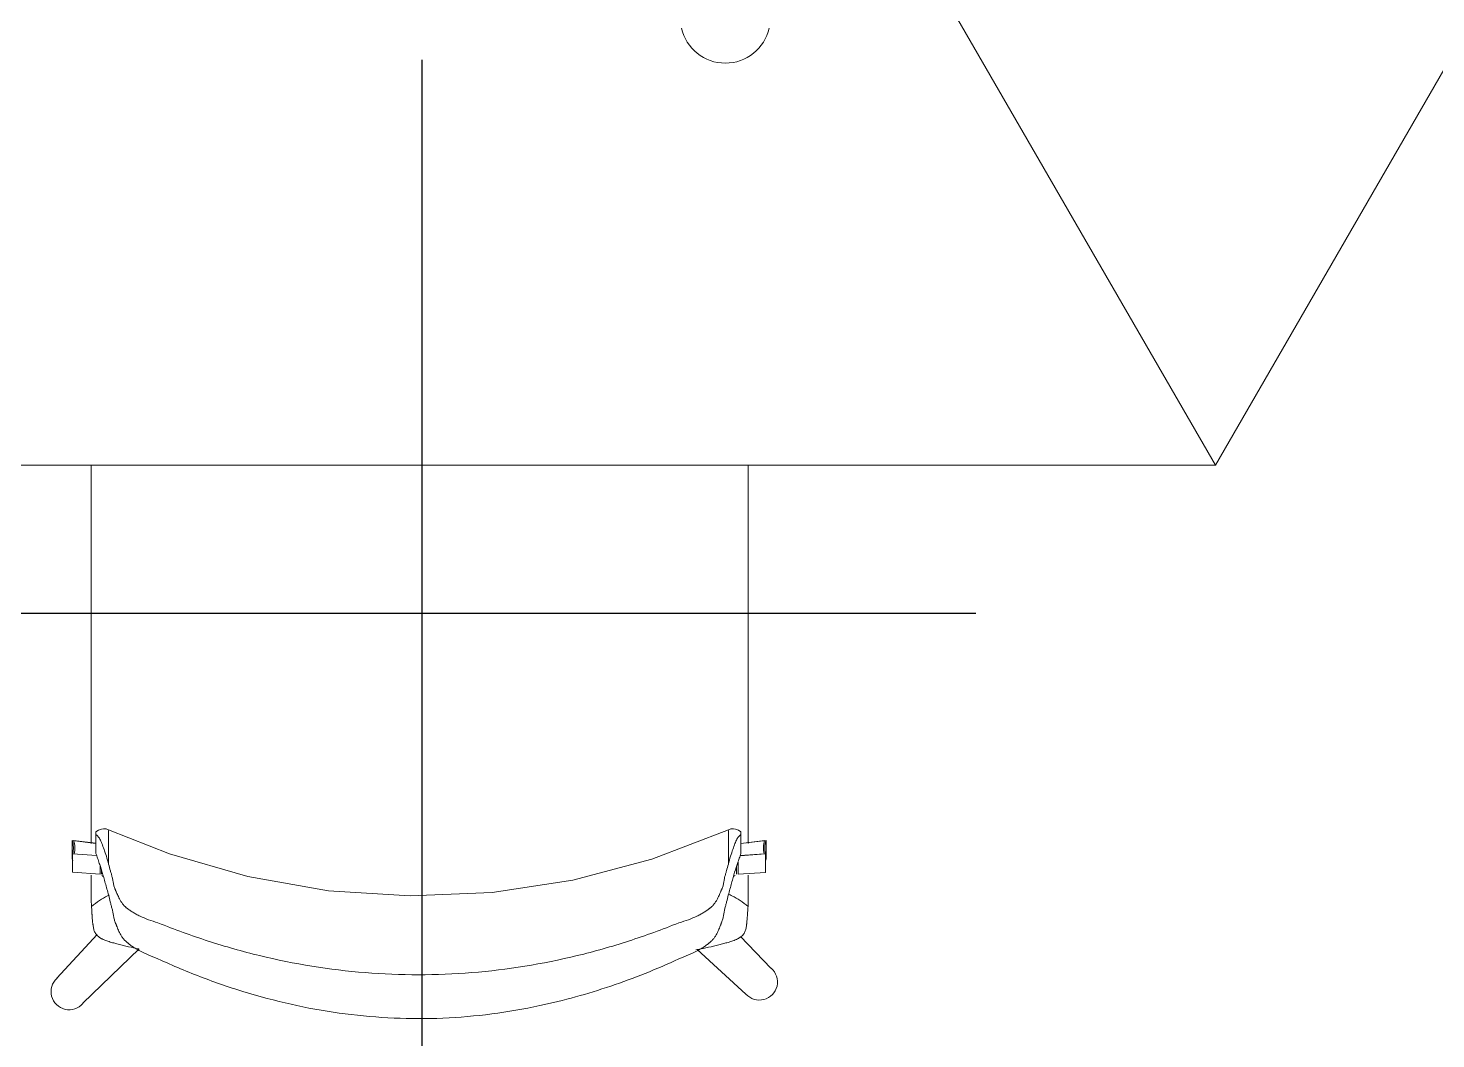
# Model space of a CAD drawing. Header units: millimetres. Extents: x 155920 to 295199, y -4084 to 97293.
# Drawn here: x 167928 to 168945, y 21222 to 21953 of the extents above; entities that cross this region are included whole.
import ezdxf

# ---------------------------------------------------------------- set-up
doc = ezdxf.new("R2010")
doc.units = ezdxf.units.MM
doc.header["$MEASUREMENT"] = 0
doc.layers.add('A-GENM', color=8, linetype='CONTINUOUS', lineweight=9)
doc.layers.add('I-FURN', color=8, linetype='CONTINUOUS', lineweight=9)
doc.layers.add('Social Distancing', color=7, linetype='CONTINUOUS')

msp = doc.modelspace()

# ---------------------------------------------------------------- linework, layer by layer
at = {"layer": 'A-GENM'}
msp.add_arc((168431.5, 21959.8), 32.5, 192.6804, 347.3196, dxfattribs=at)
at = {"layer": 'I-FURN'}
for p, q in [((168785.6, 21636.7), (169360.6, 22632.6)), ((168785.6, 21636.7), (168383.2, 22333.6)), ((168383.2, 22333.6), (168785.6, 21636.7)), ((167635.6, 21636.7), (168785.6, 21636.7)), ((167978.6, 21372.9), (167976.8, 21371.7)), ((167976.8, 21355.9), (167976.8, 21369.6)), ((167980.7, 21373.6), (167978.6, 21372.9)), ((167982.2, 21373.8), (167980.7, 21373.6)), ((167984.1, 21373.7), (167982.2, 21373.8)), ((167985.9, 21373.2), (167984.1, 21373.7)), ((168029.8, 21355.7), (167985.9, 21373.2)), ((168433.7, 21373.2), (168378.5, 21352)), ((168433.7, 21373.2), (168435.5, 21373.7)), ((168435.5, 21373.7), (168437.4, 21373.8)), ((168437.4, 21373.8), (168438.9, 21373.6)), ((168438.9, 21373.6), (168441, 21372.9)), ((168441, 21372.9), (168442.8, 21371.7)), ((168442.8, 21355.9), (168442.8, 21369.6)), ((167976.8, 21363.3), (167959.6, 21365.4)), ((167959.6, 21365.4), (167959.6, 21352.1)), ((167976.8, 21363.4), (167960.6, 21365.4)), ((168460, 21365.4), (168442.8, 21363.3)), ((168460.9, 21365.4), (168442.8, 21363.2)), ((168460.9, 21352), (168460.9, 21365.4)), ((167959.9, 21355.7), (167977.3, 21354.5)), ((167959.9, 21342.4), (167959.9, 21355.7)), ((168086.6, 21339.3), (168029.8, 21355.7)), ((168378.5, 21352), (168321.4, 21336.8)), ((168440.7, 21341), (168440.7, 21349.8)), ((168442.2, 21354.4), (168460.6, 21355.7)), ((168442.3, 21354.5), (168459.6, 21355.7)), ((168460.6, 21355.7), (168460.6, 21342.3)), ((167979.8, 21341), (167959.9, 21342.4)), ((167979.8, 21346.9), (167979.8, 21341)), ((167980.8, 21344), (167980.8, 21341)), ((168144.9, 21329.1), (168086.6, 21339.3)), ((168439.7, 21341), (168439.7, 21346.9)), ((168460.6, 21342.3), (168440.7, 21341)), ((168203.9, 21325.3), (168144.9, 21329.1)), ((168321.4, 21336.8), (168263, 21327.8)), ((168263, 21327.8), (168203.9, 21325.3)), ((167977.6, 21297.4), (167948.6, 21265.9)), ((168464.5, 21273.1), (168442.4, 21295.9)), ((167967.4, 21247.7), (168008, 21287.1)), ((168411.2, 21286.6), (168446.3, 21254.3))]:
    msp.add_line(p, q, dxfattribs=at)
for centre, start, end in [((168456.1, 21263.1), 221.9896, 49.6059), ((167957.4, 21256.1), 131.9662, 319.5824)]:
    msp.add_arc(centre, 13.1, start, end, dxfattribs=at)
for centre, start_param, end_param in [((167943.1, 21360), 6.026179, 6.605675), ((167944.1, 21360), 6.026179, 6.605675), ((168476.4, 21360), 2.819103, 3.398599), ((168477.4, 21360), 2.819103, 3.398599), ((167943.1, 21346.7), 0.238848, 0.322489), ((168477.4, 21346.7), 2.819103, 2.902745)]:
    msp.add_ellipse(centre, major_axis=(17.4, 0), ratio=0.978487, start_param=start_param, end_param=end_param, dxfattribs=at)
for points, knots in [([(167973.4, 21363.1), (167973.4, 21363.8), (167973.4, 21367), (167973.4, 21372.9), (167973.4, 21380.7), (167973.4, 21388.4), (167973.4, 21398.5), (167973.4, 21410.9), (167973.4, 21423.1), (167973.4, 21433), (167973.4, 21440.6), (167973.4, 21448.2), (167973.4, 21458.2), (167973.4, 21470.7), (167973.4, 21485.6), (167973.4, 21500.7), (167973.4, 21515.9), (167973.4, 21530.8), (167973.4, 21543.4), (167973.4, 21553.4), (167973.4, 21561.1), (167973.4, 21568.7), (167973.4, 21578.7), (167973.4, 21591.2), (167973.4, 21603.7), (167973.4, 21613.8), (167973.4, 21621.4), (167973.4, 21629), (167973.4, 21634.2), (167973.4, 21636.8), (167973.4, 21637)], [-0.8977274, -0.8977274, -0.8977274, -0.8977274, -0.8928571, -0.875, -0.8571429, -0.8392857, -0.8214286, -0.7857143, -0.75, -0.7321429, -0.7142857, -0.6964286, -0.6785714, -0.6428571, -0.6071429, -0.5714286, -0.5357143, -0.5, -0.4642857, -0.4464286, -0.4285714, -0.4107143, -0.3928571, -0.3571429, -0.3214286, -0.3035714, -0.2857143, -0.2678571, -0.25, -0.2488464, -0.2488464, -0.2488464, -0.2488464]), ([(168448.1, 21637), (168448.1, 21636.9), (168448.1, 21631.8), (168448.1, 21621.5), (168448.1, 21606.2), (168448.1, 21591.1), (168448.1, 21578.5), (168448.1, 21568.4), (168448.1, 21560.7), (168448.1, 21553.1), (168448.1, 21543.1), (168448.1, 21530.7), (168448.1, 21518.4), (168448.1, 21508.4), (168448.1, 21500.9), (168448.1, 21493.3), (168448.1, 21483.3), (168448.1, 21470.9), (168448.1, 21458.4), (168448.1, 21448.3), (168448.1, 21440.6), (168448.1, 21432.9), (168448.1, 21422.9), (168448.1, 21410.4), (168448.1, 21395.3), (168448.1, 21379.9), (168448.1, 21369.1), (168448.1, 21363.6), (168448.1, 21363.1)], [-0.7507659, -0.7507659, -0.7507659, -0.7507659, -0.75, -0.7142857, -0.6785714, -0.6428571, -0.6071429, -0.5892857, -0.5714286, -0.5535714, -0.5357143, -0.5, -0.4642857, -0.4464286, -0.4285714, -0.4107143, -0.3928571, -0.3571429, -0.3214286, -0.3035714, -0.2857143, -0.2678571, -0.25, -0.2142857, -0.1785714, -0.1428571, -0.1071429, -0.103964, -0.103964, -0.103964, -0.103964]), ([(167976.8, 21369.9), (167976.8, 21370.3), (167976.8, 21371.1), (167976.8, 21371.7), (167976.8, 21371.6), (167976.8, 21371), (167976.8, 21370.1), (167976.8, 21369.6)], [0.4171888, 0.4171888, 0.4171888, 0.4171888, 0.5, 0.625, 0.75, 0.875, 1, 1, 1, 1]), ([(167985.9, 21348.3), (167985.9, 21351.3), (167985.9, 21356.6), (167985.9, 21363), (167985.9, 21367.8), (167985.9, 21370.4), (167985.9, 21371.9), (167985.9, 21372.4), (167985.9, 21372.6)], [0, 0, 0, 0, 0.1111111, 0.2222222, 0.3333333, 0.4444444, 0.5, 0.5555556, 0.5555556, 0.5555556, 0.5555556]), ([(168433.7, 21372.6), (168433.7, 21372.3), (168433.7, 21371.7), (168433.7, 21369.7), (168433.7, 21365.8), (168433.7, 21358.6), (168433.7, 21352), (168433.7, 21348.3)], [0.4444444, 0.4444444, 0.4444444, 0.4444444, 0.5138889, 0.5833333, 0.7222222, 0.8611111, 1, 1, 1, 1]), ([(168442.8, 21369.6), (168442.8, 21370.1), (168442.8, 21371), (168442.8, 21371.6), (168442.8, 21371.7), (168442.8, 21371.1), (168442.8, 21370.3), (168442.8, 21369.9)], [0, 0, 0, 0, 0.125, 0.25, 0.375, 0.5, 0.5837817, 0.5837817, 0.5837817, 0.5837817]), ([(168021.6, 21279.8), (168019.1, 21280.7), (168014.4, 21282.6), (168009.3, 21285.1), (168005.7, 21287.1), (168003.2, 21288.7), (168001.3, 21290), (168000.1, 21291), (167999.5, 21291.5), (167999, 21291.9), (167998.5, 21292.4), (167997.9, 21292.9), (167997, 21293.9), (167995.8, 21295.3), (167994.7, 21297.1), (167993.8, 21298.8), (167993, 21300.5), (167992.3, 21302.1), (167991.8, 21303.4), (167991.5, 21304.4), (167991.3, 21304.9), (167991.1, 21305.2), (167990.9, 21305.6), (167990.7, 21306.1), (167990.4, 21307), (167990.1, 21308.1), (167989.7, 21309.5), (167989.4, 21311.2), (167989.1, 21312.9), (167988.8, 21314.6), (167988.5, 21315.9), (167988.1, 21317.2), (167987.7, 21318.9), (167986.9, 21321.8), (167985.9, 21325.9), (167984.7, 21330.3), (167983.5, 21334.6), (167982.4, 21338.7), (167981.3, 21342.4), (167980.2, 21345.8), (167979.6, 21347.9), (167979.2, 21348.8)], [0, 0, 0, 0, 0.035714, 0.071429, 0.089286, 0.107143, 0.125, 0.133929, 0.138393, 0.142857, 0.147321, 0.151786, 0.160714, 0.178571, 0.196429, 0.214286, 0.232143, 0.25, 0.267857, 0.276786, 0.28125, 0.285714, 0.290179, 0.294643, 0.303571, 0.321429, 0.339286, 0.357143, 0.392857, 0.410714, 0.428571, 0.446429, 0.464286, 0.5, 0.571429, 0.642857, 0.714286, 0.785714, 0.857143, 0.928571, 1, 1, 1, 1]), ([(167985.9, 21348.3), (167986.3, 21346.7), (167987, 21344.3), (167987.8, 21341.6), (167988.2, 21340), (167988.5, 21338.8), (167988.8, 21337.6), (167989.1, 21336.1), (167989.3, 21334.7), (167989.6, 21333.2), (167989.9, 21332), (167990.3, 21331), (167990.6, 21330.2), (167990.8, 21329.8), (167990.9, 21329.4), (167991.1, 21329.1), (167991.3, 21328.6), (167991.7, 21327.7), (167992.3, 21326.4), (167993, 21324.8), (167993.8, 21323.1), (167994.8, 21321.4), (167995.9, 21319.7), (167997.1, 21318.3), (167998.1, 21317.3), (167998.7, 21316.8), (167999.2, 21316.4), (167999.7, 21316.1), (168000.3, 21315.6), (168001.5, 21314.7), (168003.4, 21313.5), (168005.9, 21312), (168009.5, 21310.2), (168014.5, 21308.1), (168019.2, 21306.6), (168021.6, 21305.9)], [0, 0, 0, 0, 0.125, 0.1875, 0.21875, 0.25, 0.28125, 0.3125, 0.375, 0.40625, 0.4375, 0.46875, 0.484375, 0.492188, 0.5, 0.507812, 0.515625, 0.53125, 0.5625, 0.59375, 0.625, 0.65625, 0.6875, 0.71875, 0.734375, 0.742188, 0.75, 0.757812, 0.765625, 0.78125, 0.8125, 0.84375, 0.875, 0.9375, 1, 1, 1, 1]), ([(168440.3, 21348.8), (168439.7, 21346.9), (168438.6, 21343.7), (168437.2, 21338.7), (168436, 21334.6), (168434.9, 21330.3), (168433.7, 21325.9), (168432.6, 21321.8), (168431.8, 21318.5), (168431.2, 21316.3), (168430.8, 21314.6), (168430.5, 21312.9), (168430.2, 21311.2), (168429.9, 21309.5), (168429.5, 21308.1), (168429.1, 21307), (168428.8, 21306.1), (168428.6, 21305.6), (168428.5, 21305.2), (168428.3, 21304.9), (168428.1, 21304.4), (168427.7, 21303.4), (168427.2, 21302.1), (168426.6, 21300.5), (168425.8, 21298.8), (168424.9, 21297.1), (168423.7, 21295.3), (168422.6, 21293.9), (168421.6, 21292.9), (168421, 21292.4), (168420.6, 21291.9), (168420.1, 21291.5), (168419.4, 21291), (168418.2, 21290), (168416.4, 21288.7), (168413.9, 21287.1), (168410.3, 21285.1), (168405.2, 21282.6), (168400.4, 21280.7), (168397.9, 21279.8)], [0, 0, 0, 0, 0.142857, 0.214286, 0.285714, 0.357143, 0.428571, 0.5, 0.535714, 0.571429, 0.589286, 0.607143, 0.642857, 0.660714, 0.678571, 0.696429, 0.705357, 0.709821, 0.714286, 0.71875, 0.723214, 0.732143, 0.75, 0.767857, 0.785714, 0.803571, 0.821429, 0.839286, 0.848214, 0.852679, 0.857143, 0.861607, 0.866071, 0.875, 0.892857, 0.910714, 0.928571, 0.964286, 1, 1, 1, 1]), ([(168397.9, 21305.9), (168400.4, 21306.6), (168405.1, 21308.1), (168410.1, 21310.2), (168413.7, 21312), (168416.2, 21313.5), (168418, 21314.7), (168419.2, 21315.6), (168419.9, 21316.1), (168420.4, 21316.4), (168420.9, 21316.8), (168421.5, 21317.3), (168422.4, 21318.3), (168423.6, 21319.7), (168424.8, 21321.4), (168425.8, 21323.1), (168426.6, 21324.8), (168427.3, 21326.4), (168427.9, 21327.7), (168428.2, 21328.6), (168428.5, 21329.1), (168428.6, 21329.4), (168428.8, 21329.8), (168429, 21330.2), (168429.3, 21331), (168429.7, 21332), (168430, 21333.2), (168430.3, 21334.7), (168430.5, 21336.1), (168430.8, 21337.6), (168431, 21338.8), (168431.4, 21340), (168431.8, 21341.6), (168432.6, 21344.3), (168433.2, 21346.7), (168433.7, 21348.3)], [0, 0, 0, 0, 0.0625, 0.125, 0.15625, 0.1875, 0.21875, 0.234375, 0.242188, 0.25, 0.257812, 0.265625, 0.28125, 0.3125, 0.34375, 0.375, 0.40625, 0.4375, 0.46875, 0.484375, 0.492188, 0.5, 0.507812, 0.515625, 0.53125, 0.5625, 0.59375, 0.625, 0.6875, 0.71875, 0.75, 0.78125, 0.8125, 0.875, 1, 1, 1, 1]), ([(167986.3, 21326), (167985.9, 21325.8), (167983.6, 21324.6), (167979.3, 21322.1), (167975.5, 21319.2), (167973.6, 21317.6)], [0.93933321, 0.93933321, 0.93933321, 0.93933321, 0.94444444, 0.97222222, 1, 1, 1, 1]), ([(168447.9, 21317.6), (168446, 21319.2), (168442.2, 21322.1), (168437.5, 21324.9), (168434.7, 21326.2), (168433.8, 21326.6)], [0, 0, 0, 0, 0.02777778, 0.05555556, 0.06696683, 0.06696683, 0.06696683, 0.06696683]), ([(168007.6, 21287), (168005.3, 21287.5), (168001.5, 21288.3), (167997.1, 21289.4), (167994.7, 21290), (167992.8, 21290.4), (167991.1, 21290.9), (167989.6, 21291.3), (167988, 21291.7), (167986.3, 21292.3), (167984.5, 21292.9), (167982.8, 21293.5), (167981.5, 21294.1), (167980.5, 21294.6), (167979.8, 21295), (167979.1, 21295.4), (167978.3, 21296.1), (167977.3, 21297), (167976.4, 21298.2), (167975.8, 21299.4), (167975.3, 21300.6), (167975, 21302), (167974.8, 21303.2), (167974.7, 21304), (167974.6, 21304.6), (167974.5, 21305), (167974.5, 21305.3), (167974.4, 21305.9), (167974.3, 21306.8), (167974.2, 21308), (167974.1, 21309.2), (167974.1, 21310.2), (167974, 21311), (167973.9, 21311.8), (167973.9, 21312.9), (167973.8, 21314.9), (167973.7, 21316.5), (167973.6, 21317.6)], [0, 0, 0, 0, 0.125, 0.1875, 0.21875, 0.25, 0.28125, 0.3125, 0.34375, 0.375, 0.40625, 0.4375, 0.46875, 0.484375, 0.5, 0.515625, 0.53125, 0.5625, 0.59375, 0.625, 0.65625, 0.6875, 0.71875, 0.734375, 0.742188, 0.75, 0.757812, 0.765625, 0.78125, 0.8125, 0.84375, 0.859375, 0.875, 0.890625, 0.90625, 0.9375, 1, 1, 1, 1]), ([(168447.9, 21317.6), (168447.8, 21316.5), (168447.7, 21314.9), (168447.6, 21312.9), (168447.5, 21311.8), (168447.5, 21311), (168447.4, 21310.2), (168447.3, 21309.2), (168447.2, 21308), (168447.1, 21306.8), (168447, 21305.9), (168447, 21305.3), (168446.9, 21305), (168446.9, 21304.6), (168446.8, 21304), (168446.7, 21303.2), (168446.5, 21302), (168446.1, 21300.6), (168445.7, 21299.4), (168445.1, 21298.2), (168444.2, 21297), (168443.2, 21296.1), (168442.3, 21295.4), (168441.6, 21295), (168441, 21294.6), (168440, 21294.1), (168438.7, 21293.5), (168437, 21292.9), (168435.2, 21292.3), (168433.5, 21291.7), (168431.9, 21291.3), (168430.3, 21290.9), (168428.6, 21290.4), (168426.8, 21290), (168424.3, 21289.4), (168419.9, 21288.3), (168416.2, 21287.5), (168413.8, 21287)], [0, 0, 0, 0, 0.0625, 0.09375, 0.109375, 0.125, 0.140625, 0.15625, 0.1875, 0.21875, 0.234375, 0.242188, 0.25, 0.257812, 0.265625, 0.28125, 0.3125, 0.34375, 0.375, 0.40625, 0.4375, 0.46875, 0.484375, 0.5, 0.515625, 0.53125, 0.5625, 0.59375, 0.625, 0.65625, 0.6875, 0.71875, 0.75, 0.78125, 0.8125, 0.875, 1, 1, 1, 1]), ([(168021.6, 21305.9), (168033.6, 21301.1), (168057.8, 21292.2), (168107.3, 21278.2), (168171, 21267.8), (168248.5, 21267.8), (168312.2, 21278.2), (168361.8, 21292.2), (168386, 21301.1), (168397.9, 21305.9)], [-1, -1, -1, -1, -0.9, -0.8, -0.6, -0.4, -0.2, -0.1, 0, 0, 0, 0]), ([(168397.9, 21279.8), (168381.9, 21272.4), (168349, 21259.2), (168292.1, 21243.4), (168227.6, 21234.9), (168156.6, 21238.1), (168098.8, 21250.6), (168054.1, 21265.7), (168032.4, 21274.9), (168021.6, 21279.8)], [-1, -1, -1, -1, -0.863636, -0.727273, -0.545455, -0.363636, -0.181818, -0.090909, 0, 0, 0, 0])]:
    msp.add_open_spline(points, degree=3, knots=knots, dxfattribs=at)
for points in [[(167976.8, 21369.6), (167977.2, 21369.4), (167978.1, 21368.7), (167979.6, 21366.5), (167981.1, 21363.3), (167982.6, 21359.1), (167984.3, 21354.1), (167985.4, 21350.3), (167985.9, 21348.3)], [(168433.7, 21348.3), (168434.2, 21350.3), (168435.3, 21354.1), (168436.9, 21359.1), (168438.5, 21363.3), (168439.9, 21366.5), (168441.4, 21368.7), (168442.4, 21369.4), (168442.8, 21369.6)], [(167979.2, 21348.8), (167978.8, 21350.1), (167978, 21352.6), (167977.2, 21354.9), (167976.8, 21355.9)], [(168442.8, 21355.9), (168442.4, 21354.9), (168441.6, 21352.6), (168440.8, 21350.1), (168440.3, 21348.8)], [(167973.4, 21321.5), (167973.4, 21327.6), (167973.4, 21333.9), (167973.4, 21340.4)], [(167981, 21340.2), (167981.3, 21339.9), (167981.7, 21339.7), (167982.1, 21339.4)], [(168437.4, 21339.4), (168437.8, 21339.7), (168438.2, 21339.9), (168438.6, 21340.2)], [(168448.1, 21340.4), (168448.1, 21333.9), (168448.1, 21327.6), (168448.1, 21321.5)], [(167973.6, 21317.6), (167973.6, 21318.3), (167973.5, 21319.5), (167973.4, 21320.8), (167973.4, 21321.5)], [(168448.1, 21321.5), (168448, 21320.8), (168448, 21319.5), (168447.9, 21318.3), (168447.9, 21317.6)], [(168410.2, 21286.3), (168411.4, 21286.6), (168412.6, 21286.8), (168413.8, 21287)], [(168413.8, 21287), (168412.6, 21286.8), (168411.4, 21286.6), (168410.2, 21286.3)]]:
    msp.add_open_spline(points, degree=3, dxfattribs=at)
at = {"layer": 'Social Distancing'}
for p, q in [((168212.4, 21129.7), (168212.4, 21929.7)), ((168212.4, 21129.7), (168212.4, 21929.7)), ((167812.4, 21529.7), (168612.4, 21529.7)), ((167812.4, 21529.7), (168612.4, 21529.7))]:
    msp.add_line(p, q, dxfattribs=at)
msp.add_circle((168212.4, 21529.7), 1000, dxfattribs=at)
msp.add_circle((168212.4, 21529.7), 1000, dxfattribs=at)

doc.saveas('drawing.dxf')
